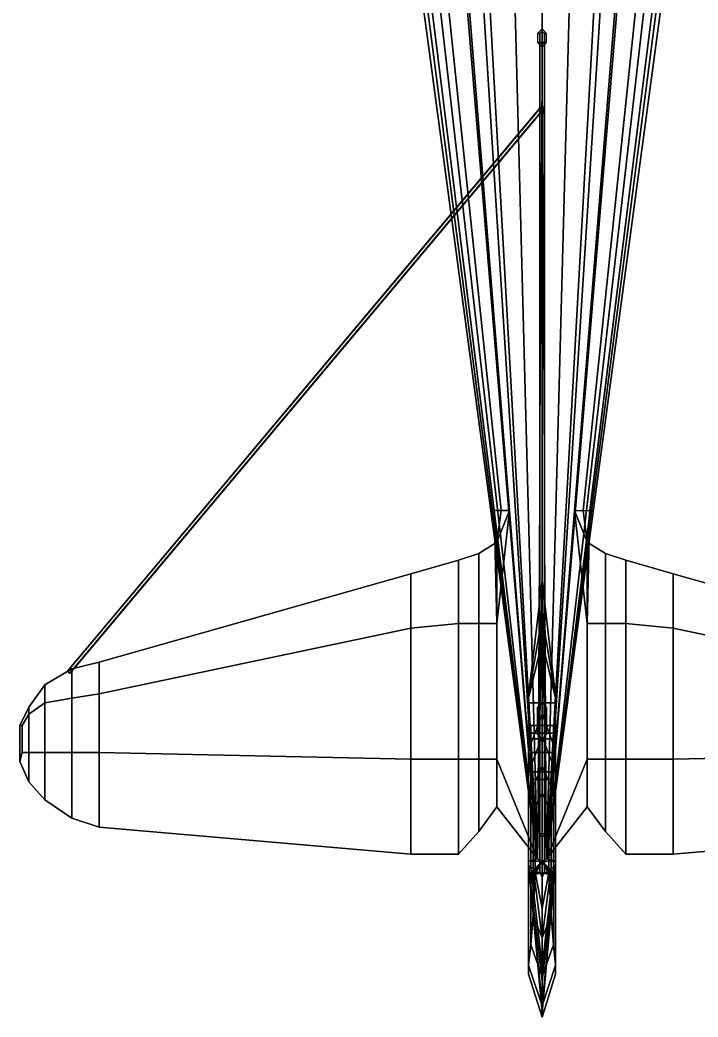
# Model space of a CAD drawing. Header units: millimetres. Extents: x -5.9 to 5.9, y -4.9 to 18.7.
# Drawn here: x -2.31 to 0.69, y -4.89 to -0.48 of the extents above; entities that cross this region are included whole.
import ezdxf

# ---------------------------------------------------------------- set-up
doc = ezdxf.new("R2010")
doc.units = ezdxf.units.MM
doc.layers.add('wing', color=5, linetype='Continuous')
doc.layers.add('wing2', color=6, linetype='Continuous')

msp = doc.modelspace()

# ---------------------------------------------------------------- linework, layer by layer
for points in [[(-0.4867, -0.44, 0.2766), (-0.5234, -0.44, 0.1113), (-0.02, -4.19, 0.02), (-0.2117, -2.65, 0.1784)], [(-0.5234, -0.44, -0.1367), (-0.5051, -0.44, -0.2377), (-0.02, -4.19, -0.02), (-0.02, -4.19)], [(-0.5234, -0.44, 0.1113), (-0.5234, -0.44, -0.1367), (-0.02, -4.19), (-0.02, -4.19, 0.02)], [(-0.5051, -0.44, -0.2377), (-0.45, -0.44, -0.3571), (-0.02, -4.19, -0.04), (-0.02, -4.19, -0.02)], [(-0.4132, -0.44, 0.5061), (-0.4867, -0.44, 0.2766), (-0.2117, -2.65, 0.1784), (-0.1815, -2.65, 0.3375)], [(-0.45, -0.44, -0.3571), (-0.3306, -0.44, -0.4673), (-0.02, -4.19, -0.06), (-0.02, -4.19, -0.04)], [(-0.3214, -0.44, 0.6439), (-0.4132, -0.44, 0.5061), (-0.1815, -2.65, 0.3375), (-0.1438, -2.65, 0.4235)], [(-0.3306, -0.44, -0.4673), (-0.2296, -0.44, -0.5132), (-0.02, -4.19, -0.08), (-0.02, -4.19, -0.06)], [(-0.2571, -0.44, 0.7265), (-0.3214, -0.44, 0.6439), (-0.1438, -2.65, 0.4235), (-0.02, -4.19, 0.32)], [(-0.1194, -0.44, 0.7816), (-0.2571, -0.44, 0.7265), (-0.02, -4.19, 0.32), (-0.02, -4.19, 0.37)], [(-0.2296, -0.44, -0.5132), (0, -0.44, -0.5499), (-0.02, -4.19, -0.1), (-0.02, -4.19, -0.08)], [(0, -0.44, 0.8), (-0.1194, -0.44, 0.7816), (-0.02, -4.19, 0.37), (0, -2.96, 0.55)], [(0.02, -4.19, -0.08), (0.02, -4.19, -0.1), (0, -0.44, -0.5499), (0.2296, -0.44, -0.5132)], [(0, -2.96, 0.55), (0.02, -4.19, 0.37), (0.1194, -0.44, 0.7816), (0, -0.44, 0.8)], [(0.02, -4.19, 0.11), (0.02, -4.19, 0.02), (0.5234, -0.44, 0.1113), (0.4867, -0.44, 0.2766)], [(0.02, -4.19, -0.04), (0.02, -4.19, -0.06), (0.3306, -0.44, -0.4673), (0.45, -0.44, -0.3571)], [(0.02, -4.19, -0.06), (0.02, -4.19, -0.08), (0.2296, -0.44, -0.5132), (0.3306, -0.44, -0.4673)], [(0.02, -4.19), (0.02, -4.19, -0.02), (0.5051, -0.44, -0.2377), (0.5234, -0.44, -0.1367)], [(0.02, -4.19, -0.02), (0.02, -4.19, -0.04), (0.45, -0.44, -0.3571), (0.5051, -0.44, -0.2377)], [(0.02, -4.19, 0.02), (0.02, -4.19), (0.5234, -0.44, -0.1367), (0.5234, -0.44, 0.1113)], [(0.02, -4.19, 0.32), (0.1438, -2.65, 0.4235), (0.3214, -0.44, 0.6439), (0.2571, -0.44, 0.7265)], [(0.02, -4.19, 0.37), (0.02, -4.19, 0.32), (0.2571, -0.44, 0.7265), (0.1194, -0.44, 0.7816)], [(0.1438, -2.65, 0.4235), (0.1815, -2.65, 0.3375), (0.4132, -0.44, 0.5061), (0.3214, -0.44, 0.6439)], [(0.1815, -2.65, 0.3375), (0.2117, -2.65, 0.1784), (0.4867, -0.44, 0.2766), (0.4132, -0.44, 0.5061)], [(0, -0.52, 0.78), (-0.02, -0.54, 0.78), (-0.01, -0.54, 1.56), (0, -0.53, 1.56)], [(0.02, -0.54, 0.78), (0, -0.52, 0.78), (0, -0.53, 1.56), (0.01, -0.54, 1.56)], [(-0.02, -0.54, 0.78), (-0.02, -0.58, 0.78), (-0.01, -0.58, 1.56), (-0.01, -0.54, 1.56)], [(-0.01, -0.54, 1.56), (-0.01, -0.58, 1.56), (0, -0.59, 1.56), (0, -0.53, 1.56)], [(0, -0.53, 1.56), (0, -0.59, 1.56), (0.01, -0.58, 1.56), (0.01, -0.54, 1.56)], [(0.02, -0.58, 0.78), (0.02, -0.54, 0.78), (0.01, -0.54, 1.56), (0.01, -0.58, 1.56)], [(-0.02, -0.58, 0.78), (0, -0.6, 0.78), (0, -0.59, 1.56), (-0.01, -0.58, 1.56)], [(0, -0.58, 1.53), (-0.01, -0.58, 1.52), (-0.01, -4.09, 1.52), (0, -4.09, 1.53)], [(-0.01, -0.58, 1.52), (0, -0.58, 1.51), (0, -4.09, 1.51), (-0.01, -4.09, 1.52)], [(0, -0.6, 0.78), (0.02, -0.58, 0.78), (0.01, -0.58, 1.56), (0, -0.59, 1.56)], [(0.01, -0.58, 1.52), (0, -0.58, 1.53), (0, -4.09, 1.53), (0.01, -4.09, 1.52)], [(0, -0.58, 1.51), (0.01, -0.58, 1.52), (0.01, -4.09, 1.52), (0, -4.09, 1.51)], [(-2.09, -3.35, 0.36), (-2.1, -3.36, 0.36), (-0.01, -0.87, 1.52), (0, -0.86, 1.51)], [(-2.1, -3.36, 0.36), (-2.09, -3.37, 0.36), (0, -0.88, 1.51), (-0.01, -0.87, 1.52)], [(-2.08, -3.36, 0.36), (-2.09, -3.35, 0.36), (0, -0.86, 1.51), (0.01, -0.87, 1.52)], [(-2.09, -3.37, 0.36), (-2.08, -3.36, 0.36), (0.01, -0.87, 1.52), (0, -0.88, 1.51)], [(0, -0.88, 0.75), (-0.01, -0.89, 0.75), (-0.01, -0.87, 1.52), (0, -0.86, 1.51)], [(-0.01, -0.89, 0.75), (0, -0.9, 0.75), (0, -0.88, 1.51), (-0.01, -0.87, 1.52)], [(0.01, -0.89, 0.75), (0, -0.88, 0.75), (0, -0.86, 1.51), (0.01, -0.87, 1.52)], [(0, -0.9, 0.75), (0.01, -0.89, 0.75), (0.01, -0.87, 1.52), (0, -0.88, 1.51)], [(0, -3.12, 0.59), (0, -2.96, 0.55), (-0.06, -3.47, 0.55), (-0.06, -3.47, 0.59)], [(0, -2.96, 0.55), (-0.02, -4.19, 0.37), (-0.02, -4.19, 0.37), (-0.06, -3.47, 0.55)], [(0.06, -3.47, 0.59), (0.06, -3.47, 0.55), (0, -2.96, 0.55), (0, -3.12, 0.59)], [(0.06, -3.47, 0.55), (0.02, -4.19, 0.37), (0.02, -4.19, 0.37), (0, -2.96, 0.55)], [(0, -3.23, 0.68), (0, -3.12, 0.59), (-0.06, -3.47, 0.59), (-0.06, -3.48, 0.68)], [(0.06, -3.48, 0.68), (0.06, -3.47, 0.59), (0, -3.12, 0.59), (0, -3.23, 0.68)], [(0, -3.55, 1.08), (0, -3.23, 0.68), (-0.06, -3.48, 0.68), (-0.06, -3.71, 1.08)], [(0.06, -3.71, 1.08), (0.06, -3.48, 0.68), (0, -3.23, 0.68), (0, -3.55, 1.08)], [(-0.06, -3.47, 0.55), (-0.06, -4.21, 0.55), (-0.06, -4.21, 0.59), (-0.06, -3.47, 0.59)], [(-0.06, -3.47, 0.59), (-0.06, -4.21, 0.59), (-0.06, -4.21, 0.68), (-0.06, -3.48, 0.68)], [(-0.06, -4.2, 0.44), (-0.06, -4.7, 0.44), (-0.06, -4.21, 0.55), (-0.06, -3.47, 0.55)], [(-0.02, -4.19, 0.37), (-0.02, -4.19, 0.37), (-0.06, -4.2, 0.44), (-0.06, -3.47, 0.55)], [(-0.06, -3.48, 0.68), (-0.06, -4.21, 0.68), (-0.06, -4.22, 1.08), (-0.06, -3.71, 1.08)], [(0.06, -3.47, 0.55), (0.06, -4.2, 0.44), (0.02, -4.19, 0.37)], [(0.06, -4.21, 0.55), (0.06, -4.7, 0.44), (0.06, -4.2, 0.44), (0.06, -3.47, 0.55)], [(0.06, -4.21, 0.68), (0.06, -4.21, 0.59), (0.06, -3.47, 0.59), (0.06, -3.48, 0.68)], [(0.06, -4.21, 0.59), (0.06, -4.21, 0.55), (0.06, -3.47, 0.55), (0.06, -3.47, 0.59)], [(0.06, -4.22, 1.08), (0.06, -4.21, 0.68), (0.06, -3.48, 0.68), (0.06, -3.71, 1.08)], [(-0.06, -3.5, -0.3), (-0.06, -3.66, -0.28), (-0.06, -3.66, -0.26), (-0.06, -3.5, -0.28)], [(0.06, -3.5, -0.28), (0.06, -3.5, -0.3), (-0.06, -3.5, -0.3), (-0.06, -3.5, -0.28)], [(0.06, -3.5, -0.3), (0.06, -3.66, -0.28), (-0.06, -3.66, -0.28), (-0.06, -3.5, -0.3)], [(-0.06, -3.5, -0.28), (-0.06, -3.66, -0.26), (0.06, -3.66, -0.26), (0.06, -3.5, -0.28)], [(-0.06, -3.55, -0.37), (-0.06, -3.66, -0.34), (-0.06, -3.66, -0.28), (-0.06, -3.5, -0.3)], [(-0.06, -3.5, -0.3), (-0.06, -3.66, -0.28), (-0.06, -3.66, -0.34), (-0.06, -3.55, -0.37)], [(0, -3.5, -0.28), (-0.02, -3.52, -0.28), (-0.02, -3.52, -0.18), (0, -3.5, -0.18)], [(-0.02, -3.52, -0.28), (-0.02, -3.64, -0.27), (-0.02, -3.64, -0.16), (-0.02, -3.52, -0.18)], [(0.02, -3.52, -0.28), (0, -3.5, -0.28), (0, -3.5, -0.18), (0.02, -3.52, -0.18)], [(0.02, -3.64, -0.27), (0.02, -3.52, -0.28), (0.02, -3.52, -0.18), (0.02, -3.64, -0.16)], [(0.06, -3.66, -0.26), (0.06, -3.66, -0.28), (0.06, -3.5, -0.3), (0.06, -3.5, -0.28)], [(0.06, -3.55, -0.37), (0.06, -3.66, -0.34), (0.06, -3.66, -0.28), (0.06, -3.5, -0.3)], [(0.06, -3.5, -0.3), (0.06, -3.66, -0.28), (0.06, -3.66, -0.34), (0.06, -3.55, -0.37)], [(0, -3.65, 1.21), (0, -3.55, 1.08), (-0.06, -3.71, 1.08), (-0.05, -3.78, 1.21)], [(-0.06, -3.55, -0.37), (-0.06, -3.66, -0.34), (-0.06, -3.73, -0.4), (-0.06, -3.72, -0.45)], [(-0.06, -3.72, -0.45), (-0.06, -3.73, -0.4), (-0.06, -3.66, -0.34), (-0.06, -3.55, -0.37)], [(0.05, -3.78, 1.21), (0.06, -3.71, 1.08), (0, -3.55, 1.08), (0, -3.65, 1.21)], [(0.06, -3.72, -0.45), (0.06, -3.73, -0.4), (0.06, -3.66, -0.34), (0.06, -3.55, -0.37)], [(0.06, -3.55, -0.37), (0.06, -3.66, -0.34), (0.06, -3.73, -0.4), (0.06, -3.72, -0.45)], [(0.05, -3.6351, -0.3351), (0.05, -3.6, -0.42), (-0.05, -3.6, -0.42), (-0.05, -3.6351, -0.3351)], [(0.05, -3.6, -0.42), (0.05, -3.6351, -0.5049), (-0.05, -3.6351, -0.5049), (-0.05, -3.6, -0.42)], [(-0.05, -3.84, -0.42), (-0.05, -3.6351, -0.3351), (-0.05, -3.6, -0.42), (-0.05, -3.8049, -0.5049)], [(-0.05, -3.8049, -0.5049), (-0.05, -3.6, -0.42), (-0.05, -3.6351, -0.5049), (-0.05, -3.72, -0.54)], [(0.05, -3.8049, -0.5049), (0.05, -3.6, -0.42), (0.05, -3.6351, -0.3351), (0.05, -3.84, -0.42)], [(0.05, -3.72, -0.54), (0.05, -3.6351, -0.5049), (0.05, -3.6, -0.42), (0.05, -3.8049, -0.5049)], [(-0.06, -3.66, -0.26), (-0.06, -3.66, -0.28), (0.06, -3.66, -0.28), (0.06, -3.66, -0.26)], [(0.05, -3.72, -0.3), (0.05, -3.6351, -0.3351), (-0.05, -3.6351, -0.3351), (-0.05, -3.72, -0.3)], [(0.05, -3.6351, -0.5049), (0.05, -3.72, -0.54), (-0.05, -3.72, -0.54), (-0.05, -3.6351, -0.5049)], [(-0.05, -3.8049, -0.3351), (-0.05, -3.72, -0.3), (-0.05, -3.6351, -0.3351), (-0.05, -3.84, -0.42)], [(0, -3.78, 1.36), (0, -3.65, 1.21), (-0.05, -3.78, 1.21), (-0.04, -3.87, 1.36)], [(-0.02, -3.64, -0.27), (0, -3.66, -0.26), (0, -3.66, -0.16), (-0.02, -3.64, -0.16)], [(0, -3.66, -0.26), (0.02, -3.64, -0.27), (0.02, -3.64, -0.16), (0, -3.66, -0.16)], [(0.04, -3.87, 1.36), (0.05, -3.78, 1.21), (0, -3.65, 1.21), (0, -3.78, 1.36)], [(0.05, -3.84, -0.42), (0.05, -3.6351, -0.3351), (0.05, -3.72, -0.3), (0.05, -3.8049, -0.3351)], [(-0.06, -3.71, 1.08), (-0.06, -4.22, 1.08), (-0.05, -4.23, 1.21), (-0.05, -3.78, 1.21)], [(0.05, -3.8049, -0.3351), (0.05, -3.72, -0.3), (-0.05, -3.72, -0.3), (-0.05, -3.8049, -0.3351)], [(0.05, -3.72, -0.54), (0.05, -3.8049, -0.5049), (-0.05, -3.8049, -0.5049), (-0.05, -3.72, -0.54)], [(0.05, -4.23, 1.21), (0.06, -4.22, 1.08), (0.06, -3.71, 1.08), (0.05, -3.78, 1.21)], [(-0.05, -3.78, 1.21), (-0.05, -4.23, 1.21), (-0.04, -4.23, 1.36), (-0.04, -3.87, 1.36)], [(0, -3.9, 1.46), (0, -3.78, 1.36), (-0.04, -3.87, 1.36), (-0.03, -3.96, 1.46)], [(0.03, -3.96, 1.46), (0.04, -3.87, 1.36), (0, -3.78, 1.36), (0, -3.9, 1.46)], [(0.04, -4.23, 1.36), (0.05, -4.23, 1.21), (0.05, -3.78, 1.21), (0.04, -3.87, 1.36)], [(0.05, -3.84, -0.42), (0.05, -3.8049, -0.3351), (-0.05, -3.8049, -0.3351), (-0.05, -3.84, -0.42)], [(0.05, -3.8049, -0.5049), (0.05, -3.84, -0.42), (-0.05, -3.84, -0.42), (-0.05, -3.8049, -0.5049)], [(-0.04, -3.87, 1.36), (-0.04, -4.23, 1.36), (-0.03, -4.25, 1.46), (-0.03, -3.96, 1.46)], [(0.03, -4.25, 1.46), (0.04, -4.23, 1.36), (0.04, -3.87, 1.36), (0.03, -3.96, 1.46)], [(0, -4.08, 1.53), (0, -3.9, 1.46), (-0.03, -3.96, 1.46), (-0.01, -4.08, 1.52)], [(0.01, -4.08, 1.52), (0.03, -3.96, 1.46), (0, -3.9, 1.46), (0, -4.08, 1.53)], [(-0.03, -3.96, 1.46), (-0.03, -4.25, 1.46), (-0.01, -4.25, 1.52), (-0.01, -4.08, 1.52)], [(0.01, -4.25, 1.52), (0.03, -4.25, 1.46), (0.03, -3.96, 1.46), (0.01, -4.08, 1.52)], [(-0.01, -4.08, 1.52), (-0.01, -4.25, 1.52), (0, -4.27, 1.53), (0, -4.08, 1.53)], [(0, -4.08, 1.53), (0, -4.27, 1.53), (0.01, -4.25, 1.52), (0.01, -4.08, 1.52)], [(-0.06, -4.2, 0.44), (-0.02, -4.19, 0.37), (0, -4.2, 0.33), (-0.06, -4.2, 0.44)], [(-0.06, -4.26, 0.33), (-0.06, -4.7, 0.33), (-0.06, -4.7, 0.44), (-0.06, -4.2, 0.44)], [(0, -4.2, 0.33), (0, -4.2, 0.2), (-0.06, -4.26, 0.2), (-0.06, -4.26, 0.33)], [(0, -4.2, 0.2), (0, -4.2, 0.05), (-0.05, -4.26, 0.05), (-0.06, -4.26, 0.2)], [(-0.06, -4.2, 0.44), (0, -4.2, 0.33), (-0.06, -4.26, 0.33), (-0.06, -4.2, 0.44)], [(-0.06, -4.21, 0.59), (-0.06, -4.21, 0.55), (0, -4.87, 0.55), (0, -4.86, 0.59)], [(-0.06, -4.21, 0.68), (-0.06, -4.21, 0.59), (0, -4.86, 0.59), (0, -4.84, 0.68)], [(-0.06, -4.22, 1.08), (-0.06, -4.21, 0.68), (0, -4.84, 0.68), (0, -4.73, 1.08)], [(-0.06, -4.21, 0.55), (-0.06, -4.7, 0.44), (0, -4.89, 0.44), (0, -4.87, 0.55)], [(-0.05, -4.23, 1.21), (-0.06, -4.22, 1.08), (0, -4.73, 1.08), (0, -4.67, 1.21)], [(0, -4.2, 0.05), (0, -4.2, -0.03), (-0.04, -4.26, -0.03), (-0.05, -4.26, 0.05)], [(-0.04, -4.23, 1.36), (-0.05, -4.23, 1.21), (0, -4.67, 1.21), (0, -4.54, 1.36)], [(0, -4.2, -0.03), (0, -4.2, -0.1), (-0.03, -4.26, -0.07), (-0.04, -4.26, -0.03)], [(-0.03, -4.25, 1.46), (-0.04, -4.23, 1.36), (0, -4.54, 1.36), (0, -4.41, 1.46)], [(0, -4.2, -0.1), (0, -4.25, -0.1), (-0.03, -4.26, -0.07)], [(-0.02, -4.19, 0.37), (-0.02, -4.19, 0.32), (0, -4.2, 0.32), (0, -4.2, 0.33)], [(-0.02, -4.19, 0.32), (-0.02, -4.19, 0.27), (0, -4.2, 0.27), (0, -4.2, 0.32)], [(-0.02, -4.19, 0.27), (-0.02, -4.19, 0.22), (0, -4.2, 0.22), (0, -4.2, 0.27)], [(-0.02, -4.19, 0.22), (-0.02, -4.19, 0.11), (0, -4.2, 0.11), (0, -4.2, 0.22)], [(-0.02, -4.19, 0.11), (-0.02, -4.19, 0.02), (0, -4.2, 0.02), (0, -4.2, 0.11)], [(-0.02, -4.19, -0.08), (-0.02, -4.19, -0.1), (0, -4.2, -0.1), (0, -4.2, -0.08)], [(-0.02, -4.19, -0.06), (-0.02, -4.19, -0.08), (0, -4.2, -0.08), (0, -4.2, -0.06)], [(-0.02, -4.19, -0.04), (-0.02, -4.19, -0.06), (0, -4.2, -0.06), (0, -4.2, -0.04)], [(-0.02, -4.19, -0.02), (-0.02, -4.19, -0.04), (0, -4.2, -0.04), (0, -4.2, -0.02)], [(-0.02, -4.19, 0.02), (-0.02, -4.19), (0, -4.2), (0, -4.2, 0.02)], [(-0.02, -4.19), (-0.02, -4.19, -0.02), (0, -4.2, -0.02), (0, -4.2)], [(0, -4.2, 0.33), (0, -4.2, 0.32), (0.02, -4.19, 0.32), (0.02, -4.19, 0.37)], [(0, -4.2, 0.32), (0, -4.2, 0.27), (0.02, -4.19, 0.27), (0.02, -4.19, 0.32)], [(0, -4.2, 0.27), (0, -4.2, 0.22), (0.02, -4.19, 0.22), (0.02, -4.19, 0.27)], [(0, -4.2, 0.22), (0, -4.2, 0.11), (0.02, -4.19, 0.11), (0.02, -4.19, 0.22)], [(0, -4.2, 0.11), (0, -4.2, 0.02), (0.02, -4.19, 0.02), (0.02, -4.19, 0.11)], [(0, -4.2, -0.08), (0, -4.2, -0.1), (0.02, -4.19, -0.1), (0.02, -4.19, -0.08)], [(0, -4.2), (0, -4.2, -0.02), (0.02, -4.19, -0.02), (0.02, -4.19)], [(0, -4.2, 0.02), (0, -4.2), (0.02, -4.19), (0.02, -4.19, 0.02)], [(0, -4.2, -0.06), (0, -4.2, -0.08), (0.02, -4.19, -0.08), (0.02, -4.19, -0.06)], [(0, -4.2, -0.04), (0, -4.2, -0.06), (0.02, -4.19, -0.06), (0.02, -4.19, -0.04)], [(0, -4.2, -0.02), (0, -4.2, -0.04), (0.02, -4.19, -0.04), (0.02, -4.19, -0.02)], [(0.06, -4.2, 0.44), (0, -4.2, 0.33), (0.02, -4.19, 0.37), (0.06, -4.2, 0.44)], [(0.04, -4.26, -0.03), (0.03, -4.26, -0.07), (0, -4.2, -0.1), (0, -4.2, -0.03)], [(0.03, -4.26, -0.07), (0.03, -4.26, -0.07), (0, -4.25, -0.1), (0, -4.2, -0.1)], [(0.05, -4.26, 0.05), (0.04, -4.26, -0.03), (0, -4.2, -0.03), (0, -4.2, 0.05)], [(0.06, -4.26, 0.33), (0.06, -4.26, 0.2), (0, -4.2, 0.2), (0, -4.2, 0.33)], [(0.06, -4.26, 0.2), (0.05, -4.26, 0.05), (0, -4.2, 0.05), (0, -4.2, 0.2)], [(0.06, -4.2, 0.44), (0.06, -4.26, 0.33), (0, -4.2, 0.33), (0.06, -4.2, 0.44)], [(0, -4.87, 0.55), (0, -4.89, 0.44), (0.06, -4.7, 0.44), (0.06, -4.21, 0.55)], [(0, -4.73, 1.08), (0, -4.84, 0.68), (0.06, -4.21, 0.68), (0.06, -4.22, 1.08)], [(0, -4.84, 0.68), (0, -4.86, 0.59), (0.06, -4.21, 0.59), (0.06, -4.21, 0.68)], [(0, -4.86, 0.59), (0, -4.87, 0.55), (0.06, -4.21, 0.55), (0.06, -4.21, 0.59)], [(0, -4.67, 1.21), (0, -4.73, 1.08), (0.06, -4.22, 1.08), (0.05, -4.23, 1.21)], [(0, -4.41, 1.46), (0, -4.54, 1.36), (0.04, -4.23, 1.36), (0.03, -4.25, 1.46)], [(0, -4.54, 1.36), (0, -4.67, 1.21), (0.05, -4.23, 1.21), (0.04, -4.23, 1.36)], [(0.06, -4.7, 0.44), (0.06, -4.7, 0.33), (0.06, -4.26, 0.33), (0.06, -4.2, 0.44)], [(-0.06, -4.26, 0.2), (-0.06, -4.66, 0.2), (-0.06, -4.7, 0.33), (-0.06, -4.26, 0.33)], [(-0.05, -4.26, 0.05), (-0.05, -4.57, 0.05), (-0.06, -4.66, 0.2), (-0.06, -4.26, 0.2)], [(-0.04, -4.26, -0.03), (-0.04, -4.44, -0.03), (-0.05, -4.57, 0.05), (-0.05, -4.26, 0.05)], [(-0.04, -4.44, -0.03), (-0.03, -4.26, -0.07), (0, -4.25, -0.1), (0, -4.54, -0.03)], [(-0.03, -4.26, -0.07), (-0.03, -4.26, -0.07), (-0.04, -4.44, -0.03), (-0.04, -4.26, -0.03)], [(-0.01, -4.25, 1.52), (-0.03, -4.25, 1.46), (0, -4.41, 1.46), (0, -4.27, 1.53)], [(0, -4.54, -0.03), (0, -4.25, -0.1), (0.03, -4.26, -0.07), (0.04, -4.44, -0.03)], [(0, -4.27, 1.53), (0, -4.41, 1.46), (0.03, -4.25, 1.46), (0.01, -4.25, 1.52)], [(0.04, -4.44, -0.03), (0.03, -4.26, -0.07), (0.03, -4.26, -0.07), (0.04, -4.26, -0.03)], [(0.05, -4.57, 0.05), (0.04, -4.44, -0.03), (0.04, -4.26, -0.03), (0.05, -4.26, 0.05)], [(0.06, -4.66, 0.2), (0.05, -4.57, 0.05), (0.05, -4.26, 0.05), (0.06, -4.26, 0.2)], [(0.06, -4.7, 0.33), (0.06, -4.66, 0.2), (0.06, -4.26, 0.2), (0.06, -4.26, 0.33)], [(-0.05, -4.57, 0.05), (-0.04, -4.44, -0.03), (0, -4.54, -0.03), (0, -4.71, 0.05)], [(0, -4.71, 0.05), (0, -4.54, -0.03), (0.04, -4.44, -0.03), (0.05, -4.57, 0.05)], [(-0.06, -4.66, 0.2), (-0.05, -4.57, 0.05), (0, -4.71, 0.05), (0, -4.84, 0.2)], [(0, -4.84, 0.2), (0, -4.71, 0.05), (0.05, -4.57, 0.05), (0.06, -4.66, 0.2)], [(-0.06, -4.7, 0.33), (-0.06, -4.66, 0.2), (0, -4.84, 0.2), (0, -4.89, 0.33)], [(0, -4.89, 0.33), (0, -4.84, 0.2), (0.06, -4.66, 0.2), (0.06, -4.7, 0.33)], [(-0.06, -4.7, 0.44), (-0.06, -4.7, 0.33), (0, -4.89, 0.33), (0, -4.89, 0.44)], [(0, -4.89, 0.44), (0, -4.89, 0.33), (0.06, -4.7, 0.33), (0.06, -4.7, 0.44)]]:
    msp.add_3dface(points)
at = {"layer": 'wing'}
for points in [[(-0.2, -2.79, 0.35), (-0.1815, -2.65, 0.3375), (-0.2117, -2.65, 0.1784), (-0.2, -2.79, 0.35)], [(-0.2117, -2.65, 0.1784), (-0.02, -4.19, 0.02), (-0.2, -3.75, 0.29), (-0.2, -3.15, 0.29)], [(-0.2, -2.79, 0.35), (-0.2117, -2.65, 0.1784), (-0.2117, -2.65, 0.1784), (-0.2, -3.15, 0.29)], [(-0.2, -2.79, 0.35), (-0.1438, -2.65, 0.4235), (-0.1815, -2.65, 0.3375), (-0.2, -2.79, 0.35)], [(-0.2, -3.15, 0.41), (-0.1438, -2.65, 0.4235), (-0.2, -2.79, 0.35), (-0.2, -3.15, 0.41)], [(-0.2, -3.75, 0.41), (-0.02, -4.19, 0.32), (-0.1438, -2.65, 0.4235), (-0.2, -3.15, 0.41)], [(-0.28, -3.15, 0.41), (-0.2, -3.15, 0.41), (-0.2, -2.79, 0.35), (-0.28, -2.84, 0.35)], [(-0.28, -2.84, 0.35), (-0.2, -2.79, 0.35), (-0.2, -3.15, 0.29), (-0.28, -3.15, 0.29)], [(-0.37, -3.15, 0.41), (-0.28, -3.15, 0.41), (-0.28, -2.84, 0.35), (-0.37, -2.87, 0.35)], [(-0.37, -2.87, 0.35), (-0.28, -2.84, 0.35), (-0.28, -3.15, 0.29), (-0.37, -3.15, 0.29)], [(-0.58, -3.17, 0.41), (-0.37, -3.15, 0.41), (-0.37, -2.87, 0.35), (-0.58, -2.93, 0.35)], [(-0.58, -2.93, 0.35), (-0.37, -2.87, 0.35), (-0.37, -3.15, 0.29), (-0.58, -3.17, 0.29)], [(-1.96, -3.46, 0.41), (-0.58, -3.17, 0.41), (-0.58, -2.93, 0.35), (-1.96, -3.32, 0.36)], [(-1.96, -3.32, 0.36), (-0.58, -2.93, 0.35), (-0.58, -3.17, 0.29), (-1.96, -3.46, 0.32)], [(-1.96, -3.72, 0.41), (-0.58, -3.75, 0.41), (-0.58, -3.17, 0.41), (-1.96, -3.46, 0.41)], [(-0.58, -3.17, 0.29), (-0.58, -3.75, 0.29), (-1.96, -3.72, 0.32), (-1.96, -3.46, 0.32)], [(-0.58, -3.75, 0.41), (-0.37, -3.75, 0.41), (-0.37, -3.15, 0.41), (-0.58, -3.17, 0.41)], [(-0.37, -3.15, 0.29), (-0.37, -3.75, 0.29), (-0.58, -3.75, 0.29), (-0.58, -3.17, 0.29)], [(-0.37, -3.75, 0.41), (-0.28, -3.75, 0.41), (-0.28, -3.15, 0.41), (-0.37, -3.15, 0.41)], [(-0.28, -3.15, 0.29), (-0.28, -3.75, 0.29), (-0.37, -3.75, 0.29), (-0.37, -3.15, 0.29)], [(-0.28, -3.75, 0.41), (-0.2, -3.75, 0.41), (-0.2, -3.15, 0.41), (-0.28, -3.15, 0.41)], [(-0.2, -3.15, 0.29), (-0.2, -3.75, 0.29), (-0.28, -3.75, 0.29), (-0.28, -3.15, 0.29)], [(-2.2, -3.5, 0.4), (-2.08, -3.48, 0.41), (-2.08, -3.35, 0.36), (-2.2, -3.42, 0.37)], [(-2.2, -3.42, 0.37), (-2.08, -3.35, 0.36), (-2.08, -3.48, 0.32), (-2.2, -3.5, 0.34)], [(-2.08, -3.48, 0.41), (-1.96, -3.46, 0.41), (-1.96, -3.32, 0.36), (-2.08, -3.35, 0.36)], [(-2.08, -3.35, 0.36), (-1.96, -3.32, 0.36), (-1.96, -3.46, 0.32), (-2.08, -3.48, 0.32)], [(-2.27, -3.55, 0.4), (-2.2, -3.5, 0.4), (-2.2, -3.42, 0.37), (-2.27, -3.52, 0.37)], [(-2.27, -3.52, 0.37), (-2.2, -3.42, 0.37), (-2.2, -3.5, 0.34), (-2.27, -3.55, 0.35)], [(-2.2, -3.72, 0.4), (-2.08, -3.72, 0.41), (-2.08, -3.48, 0.41), (-2.2, -3.5, 0.4)], [(-2.08, -3.48, 0.32), (-2.08, -3.72, 0.32), (-2.2, -3.72, 0.34), (-2.2, -3.5, 0.34)], [(-2.08, -3.72, 0.41), (-1.96, -3.72, 0.41), (-1.96, -3.46, 0.41), (-2.08, -3.48, 0.41)], [(-1.96, -3.46, 0.32), (-1.96, -3.72, 0.32), (-2.08, -3.72, 0.32), (-2.08, -3.48, 0.32)], [(-2.3, -3.6, 0.39), (-2.27, -3.55, 0.4), (-2.27, -3.52, 0.37), (-2.31, -3.6, 0.37)], [(-2.31, -3.6, 0.37), (-2.27, -3.52, 0.37), (-2.27, -3.55, 0.35), (-2.3, -3.6, 0.36)], [(-2.27, -3.72, 0.4), (-2.2, -3.72, 0.4), (-2.2, -3.5, 0.4), (-2.27, -3.55, 0.4)], [(-2.2, -3.5, 0.34), (-2.2, -3.72, 0.34), (-2.27, -3.72, 0.35), (-2.27, -3.55, 0.35)], [(-2.3, -3.72, 0.39), (-2.27, -3.72, 0.4), (-2.27, -3.55, 0.4), (-2.3, -3.6, 0.39)], [(-2.27, -3.55, 0.35), (-2.27, -3.72, 0.35), (-2.3, -3.72, 0.36), (-2.3, -3.6, 0.36)], [(-2.31, -3.6, 0.37), (-2.31, -3.76, 0.37), (-2.3, -3.72, 0.39), (-2.3, -3.6, 0.39)], [(-2.3, -3.6, 0.36), (-2.3, -3.72, 0.36), (-2.31, -3.76, 0.37), (-2.31, -3.6, 0.37)], [(-2.31, -3.76, 0.37), (-2.27, -3.85, 0.37), (-2.27, -3.72, 0.4), (-2.3, -3.72, 0.39)], [(-2.3, -3.72, 0.36), (-2.27, -3.72, 0.35), (-2.27, -3.85, 0.37), (-2.31, -3.76, 0.37)], [(-2.27, -3.85, 0.37), (-2.2, -3.93, 0.37), (-2.2, -3.72, 0.4), (-2.27, -3.72, 0.4)], [(-2.27, -3.72, 0.35), (-2.2, -3.72, 0.34), (-2.2, -3.93, 0.37), (-2.27, -3.85, 0.37)], [(-2.2, -3.93, 0.37), (-2.08, -4.01, 0.36), (-2.08, -3.72, 0.41), (-2.2, -3.72, 0.4)], [(-2.2, -3.72, 0.34), (-2.08, -3.72, 0.32), (-2.08, -4.01, 0.36), (-2.2, -3.93, 0.37)], [(-2.08, -4.01, 0.36), (-1.96, -4.05, 0.36), (-1.96, -3.72, 0.41), (-2.08, -3.72, 0.41)], [(-2.08, -3.72, 0.32), (-1.96, -3.72, 0.32), (-1.96, -4.05, 0.36), (-2.08, -4.01, 0.36)], [(-1.96, -4.05, 0.36), (-0.58, -4.17, 0.35), (-0.58, -3.75, 0.41), (-1.96, -3.72, 0.41)], [(-1.96, -3.72, 0.32), (-0.58, -3.75, 0.29), (-0.58, -4.17, 0.35), (-1.96, -4.05, 0.36)], [(-0.58, -4.17, 0.35), (-0.37, -4.17, 0.35), (-0.37, -3.75, 0.41), (-0.58, -3.75, 0.41)], [(-0.58, -3.75, 0.29), (-0.37, -3.75, 0.29), (-0.37, -4.17, 0.35), (-0.58, -4.17, 0.35)], [(-0.37, -4.17, 0.35), (-0.28, -4.07, 0.35), (-0.28, -3.75, 0.41), (-0.37, -3.75, 0.41)], [(-0.37, -3.75, 0.29), (-0.28, -3.75, 0.29), (-0.28, -4.07, 0.35), (-0.37, -4.17, 0.35)], [(-0.28, -4.07, 0.35), (-0.2, -3.96, 0.35), (-0.2, -3.75, 0.41), (-0.28, -3.75, 0.41)], [(-0.28, -3.75, 0.29), (-0.2, -3.75, 0.29), (-0.2, -3.96, 0.35), (-0.28, -4.07, 0.35)], [(-0.2, -3.96, 0.35), (-0.02, -4.19, 0.32), (-0.02, -4.19, 0.32), (-0.2, -3.75, 0.41)], [(-0.2, -3.75, 0.29), (-0.02, -4.19, 0.02), (-0.02, -4.19, 0.02), (-0.2, -3.96, 0.35)], [(-0.02, -4.19, 0.27), (-0.02, -4.19, 0.32), (-0.02, -4.19, 0.32), (-0.2, -3.96, 0.35)], [(-0.02, -4.19, 0.22), (-0.02, -4.19, 0.27), (-0.02, -4.19, 0.27), (-0.2, -3.96, 0.35)], [(-0.02, -4.19, 0.11), (-0.02, -4.19, 0.22), (-0.02, -4.19, 0.22), (-0.2, -3.96, 0.35)], [(-0.02, -4.19, 0.02), (-0.02, -4.19, 0.11), (-0.02, -4.19, 0.11), (-0.2, -3.96, 0.35)]]:
    msp.add_3dface(points, dxfattribs=at)
at = {"layer": 'wing2'}
for points in [[(0.2117, -2.65, 0.1784), (0.02, -4.19, 0.02), (0.2, -3.75, 0.29), (0.2, -3.15, 0.29)], [(0.2, -3.75, 0.41), (0.02, -4.19, 0.32), (0.1438, -2.65, 0.4235), (0.2, -3.15, 0.41)], [(0.2, -3.15, 0.41), (0.1438, -2.65, 0.4235), (0.2, -2.79, 0.35), (0.2, -3.15, 0.41)], [(0.2, -2.79, 0.35), (0.1438, -2.65, 0.4235), (0.1815, -2.65, 0.3375), (0.2, -2.79, 0.35)], [(0.2, -2.79, 0.35), (0.1815, -2.65, 0.3375), (0.2117, -2.65, 0.1784), (0.2, -2.79, 0.35)], [(0.2, -2.79, 0.35), (0.2117, -2.65, 0.1784), (0.2117, -2.65, 0.1784), (0.2, -3.15, 0.29)], [(0.28, -2.84, 0.35), (0.2, -2.79, 0.35), (0.2, -3.15, 0.29), (0.28, -3.15, 0.29)], [(0.28, -3.15, 0.41), (0.2, -3.15, 0.41), (0.2, -2.79, 0.35), (0.28, -2.84, 0.35)], [(0.37, -2.87, 0.35), (0.28, -2.84, 0.35), (0.28, -3.15, 0.29), (0.37, -3.15, 0.29)], [(0.37, -3.15, 0.41), (0.28, -3.15, 0.41), (0.28, -2.84, 0.35), (0.37, -2.87, 0.35)], [(0.58, -2.93, 0.35), (0.37, -2.87, 0.35), (0.37, -3.15, 0.29), (0.58, -3.17, 0.29)], [(0.58, -3.17, 0.41), (0.37, -3.15, 0.41), (0.37, -2.87, 0.35), (0.58, -2.93, 0.35)], [(1.96, -3.32, 0.36), (0.58, -2.93, 0.35), (0.58, -3.17, 0.29), (1.96, -3.46, 0.32)], [(1.96, -3.46, 0.41), (0.58, -3.17, 0.41), (0.58, -2.93, 0.35), (1.96, -3.32, 0.36)], [(0.2, -3.15, 0.29), (0.2, -3.75, 0.29), (0.28, -3.75, 0.29), (0.28, -3.15, 0.29)], [(0.28, -3.75, 0.41), (0.2, -3.75, 0.41), (0.2, -3.15, 0.41), (0.28, -3.15, 0.41)], [(0.28, -3.15, 0.29), (0.28, -3.75, 0.29), (0.37, -3.75, 0.29), (0.37, -3.15, 0.29)], [(0.37, -3.75, 0.41), (0.28, -3.75, 0.41), (0.28, -3.15, 0.41), (0.37, -3.15, 0.41)], [(0.37, -3.15, 0.29), (0.37, -3.75, 0.29), (0.58, -3.75, 0.29), (0.58, -3.17, 0.29)], [(0.58, -3.75, 0.41), (0.37, -3.75, 0.41), (0.37, -3.15, 0.41), (0.58, -3.17, 0.41)], [(0.58, -3.17, 0.29), (0.58, -3.75, 0.29), (1.96, -3.72, 0.32), (1.96, -3.46, 0.32)], [(1.96, -3.72, 0.41), (0.58, -3.75, 0.41), (0.58, -3.17, 0.41), (1.96, -3.46, 0.41)], [(1.96, -3.72, 0.32), (0.58, -3.75, 0.29), (0.58, -4.17, 0.35), (1.96, -4.05, 0.36)], [(1.96, -4.05, 0.36), (0.58, -4.17, 0.35), (0.58, -3.75, 0.41), (1.96, -3.72, 0.41)], [(0.2, -3.75, 0.29), (0.02, -4.19, 0.02), (0.02, -4.19, 0.02), (0.2, -3.96, 0.35)], [(0.2, -3.96, 0.35), (0.02, -4.19, 0.32), (0.02, -4.19, 0.32), (0.2, -3.75, 0.41)], [(0.28, -3.75, 0.29), (0.2, -3.75, 0.29), (0.2, -3.96, 0.35), (0.28, -4.07, 0.35)], [(0.28, -4.07, 0.35), (0.2, -3.96, 0.35), (0.2, -3.75, 0.41), (0.28, -3.75, 0.41)], [(0.37, -3.75, 0.29), (0.28, -3.75, 0.29), (0.28, -4.07, 0.35), (0.37, -4.17, 0.35)], [(0.37, -4.17, 0.35), (0.28, -4.07, 0.35), (0.28, -3.75, 0.41), (0.37, -3.75, 0.41)], [(0.58, -3.75, 0.29), (0.37, -3.75, 0.29), (0.37, -4.17, 0.35), (0.58, -4.17, 0.35)], [(0.58, -4.17, 0.35), (0.37, -4.17, 0.35), (0.37, -3.75, 0.41), (0.58, -3.75, 0.41)], [(0.02, -4.19, 0.22), (0.02, -4.19, 0.27), (0.02, -4.19, 0.27), (0.2, -3.96, 0.35)], [(0.02, -4.19, 0.27), (0.02, -4.19, 0.32), (0.02, -4.19, 0.32), (0.2, -3.96, 0.35)], [(0.02, -4.19, 0.02), (0.02, -4.19, 0.11), (0.02, -4.19, 0.11), (0.2, -3.96, 0.35)], [(0.02, -4.19, 0.11), (0.02, -4.19, 0.22), (0.02, -4.19, 0.22), (0.2, -3.96, 0.35)]]:
    msp.add_3dface(points, dxfattribs=at)

doc.saveas('drawing.dxf')
